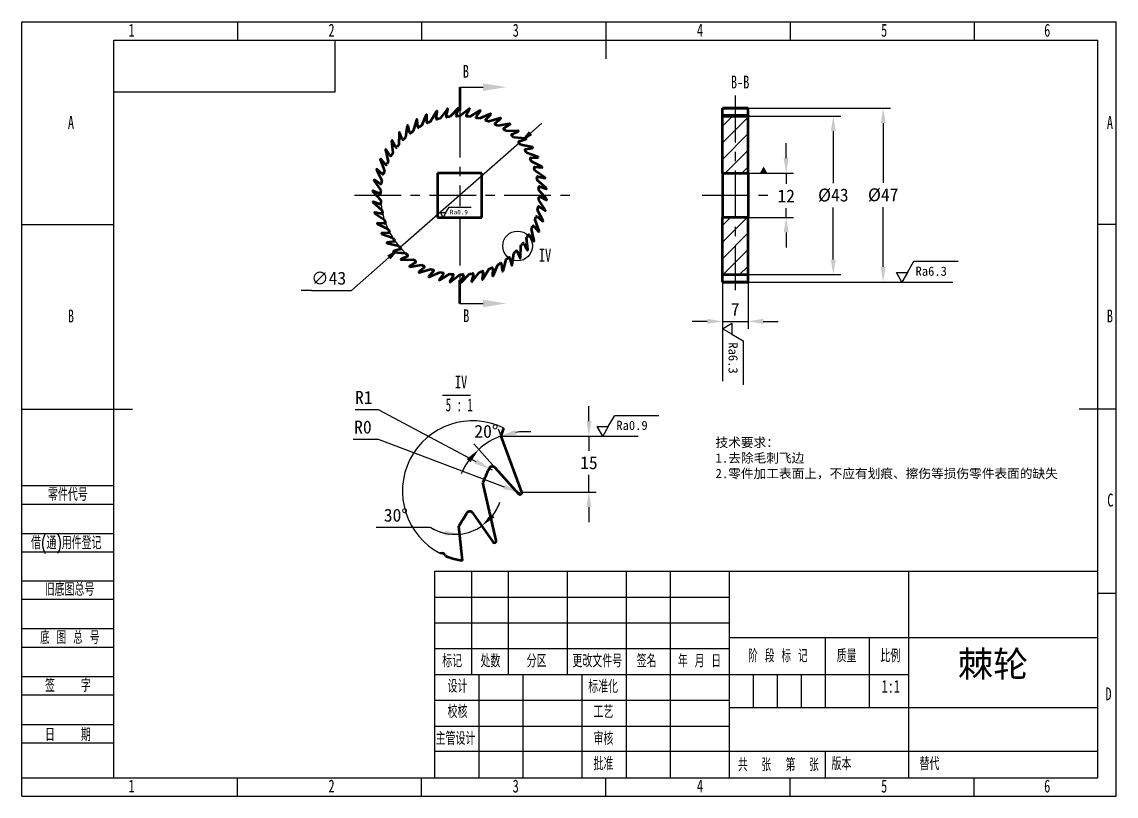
# Model space of a CAD drawing. Header units: millimetres. Extents: x 0 to 297, y 0 to 210.
import ezdxf

# ---------------------------------------------------------------- set-up
doc = ezdxf.new("R2010")
doc.units = ezdxf.units.MM
doc.header["$PDSIZE"] = -1
doc.linetypes.add('CENTERX2', pattern=[20.319999999999997, 12.7, -2.54, 2.54, -2.54])
for name, color, linetype in [('中心线层', 7, 'CENTERX2'), ('图框', 7, 'Continuous'), ('细实线层', 7, 'Continuous')]:
    doc.layers.add(name, color=color, linetype=linetype)
for name, color, linetype, lineweight in [('文字层', 3, 'Continuous', 25), ('标注层', 4, 'Continuous', 25), ('粗实线层', 7, 'Continuous', 25), ('轮廓实线层', 7, 'Continuous', 50)]:
    doc.layers.add(name, color=color, linetype=linetype, lineweight=lineweight)
doc.styles.add('SLDTEXTSTYLE0', font='TXT', dxfattribs={"width": 0.7, "bigfont": 'bigfont'})
doc.styles.add('SLDTEXTSTYLE1', font='TXT', dxfattribs={"width": 0.6, "bigfont": 'bigfont'})
doc.styles.add('SLDTEXTSTYLE2', font='TXT', dxfattribs={"width": 0.6142857142857143, "bigfont": 'bigfont'})
doc.styles.add('SLDTEXTSTYLE3', font='TXT', dxfattribs={"width": 0.6199999999999999, "bigfont": 'bigfont'})
doc.styles.add('SLDTEXTSTYLE4', font='TXT', dxfattribs={"width": 0.5666666666666668, "bigfont": 'bigfont'})
doc.styles.add('SLDTEXTSTYLE5', font='TXT', dxfattribs={"width": 0.7})
doc.styles.add('SLDTEXTSTYLE6', font='TXT', dxfattribs={"width": 0.6199999999999999})
doc.dimstyles.new('ISO-25', dxfattribs={"dimtxt": 2.5, "dimasz": 2.5, "dimexe": 1.25, "dimexo": 0.625, "dimtad": 1, "dimtxsty": 'Standard', "dimcen": 2.5, "dimadec": 0, "dimazin": 0, "dimtfac": 1, "dimtmove": 0, "dimatfit": 3, "dimfxl": 1, "dimarcsym": 0})
pattern_1 = [(45, (-9.231813088545891, 13.75), (-2.245064030267288, 2.245064030267288), [])]

# ---------------------------------------------------------------- blocks, each defined once
blk = doc.blocks.new('*D1')
at = {"layer": 'Defpoints', "color": 0, "transparency": 16777216}
for p in [(197.1253522657848, 168.9633858267717), (197.1253522657848, 156.9633858267717), (207.443343743452, 156.9633858267717)]:
    blk.add_point(p, dxfattribs=at)
at = {"layer": '标注层', "color": 0, "lineweight": -2, "transparency": 16777216}
for p, q in [((207.443343743452, 173.0433858267717), (207.443343743452, 177.1233858267717)), ((197.1253522657848, 168.9633858267717), (209.443343743452, 168.9633858267717)), ((207.443343743452, 168.9633858267717), (207.443343743452, 166.0486061096303)), ((207.443343743452, 156.9633858267717), (207.443343743452, 159.5006061096303)), ((197.1253522657848, 156.9633858267717), (209.443343743452, 156.9633858267717)), ((207.443343743452, 152.8833858267717), (207.443343743452, 148.8033858267717))]:
    blk.add_line(p, q, dxfattribs=at)
at = {"layer": '标注层', "color": 0, "transparency": 16777216}
for points in [[(206.763343743452, 173.0433858267717), (208.123343743452, 173.0433858267717), (207.443343743452, 168.9633858267717)], [(206.763343743452, 152.8833858267717), (208.123343743452, 152.8833858267717), (207.443343743452, 156.9633858267717)]]:
    blk.add_solid(points, dxfattribs=at)
at = {"layer": '标注层', "color": 0, "transparency": 16777216, "insert": (207.443343743452, 162.7746061096302), "char_height": 3.5, "attachment_point": 5}
blk.add_mtext('12', dxfattribs=at)
blk = doc.blocks.new('*D2')
at = {"layer": 'Defpoints', "color": 0, "transparency": 16777216}
for p in [(190.1253522657847, 139.4461504668751), (197.1253522657847, 139.4461504668751), (197.1253522657847, 128.7725395235718)]:
    blk.add_point(p, dxfattribs=at)
at = {"layer": '标注层', "color": 0, "lineweight": -2, "transparency": 16777216}
for p, q in [((190.1253522657847, 139.4461504668751), (190.1253522657847, 126.7725395235718)), ((197.1253522657847, 139.4461504668751), (197.1253522657847, 126.7725395235718)), ((186.0453522657847, 128.7725395235718), (181.9653522657847, 128.7725395235718)), ((190.1253522657847, 128.7725395235718), (197.1253522657847, 128.7725395235718)), ((201.2053522657847, 128.7725395235718), (205.2853522657847, 128.7725395235718))]:
    blk.add_line(p, q, dxfattribs=at)
at = {"layer": '标注层', "color": 0, "transparency": 16777216}
for points in [[(186.0453522657847, 129.4525395235718), (186.0453522657847, 128.0925395235718), (190.1253522657847, 128.7725395235718)], [(201.2053522657847, 129.4525395235718), (201.2053522657847, 128.0925395235718), (197.1253522657847, 128.7725395235718)]]:
    blk.add_solid(points, dxfattribs=at)
at = {"layer": '标注层', "color": 0, "transparency": 16777216, "insert": (193.6253522657847, 132.0465395235718), "char_height": 3.5, "attachment_point": 5}
blk.add_mtext('7', dxfattribs=at)
blk = doc.blocks.new('*D3')
at = {"layer": 'Defpoints', "color": 0, "transparency": 16777216}
for p in [(190.1253522657848, 184.4633858267717), (190.1253522657848, 141.4633858267717), (220.2392557224694, 141.4633858267717)]:
    blk.add_point(p, dxfattribs=at)
at = {"layer": '标注层', "color": 0, "lineweight": -2, "transparency": 16777216}
for p, q in [((190.1253522657848, 184.4633858267717), (222.2392557224694, 184.4633858267717)), ((220.2392557224694, 180.3833858267717), (220.2392557224694, 166.2373858267717)), ((220.2392557224694, 145.5433858267717), (220.2392557224694, 159.6893858267717)), ((190.1253522657848, 141.4633858267717), (222.2392557224694, 141.4633858267717))]:
    blk.add_line(p, q, dxfattribs=at)
at = {"layer": '标注层', "color": 0, "transparency": 16777216}
for points in [[(219.5592557224694, 180.3833858267717), (220.9192557224694, 180.3833858267717), (220.2392557224694, 184.4633858267717)], [(219.5592557224694, 145.5433858267717), (220.9192557224694, 145.5433858267717), (220.2392557224694, 141.4633858267717)]]:
    blk.add_solid(points, dxfattribs=at)
at = {"layer": '标注层', "color": 0, "transparency": 16777216, "insert": (220.2392557224694, 162.9633858267716), "char_height": 3.5, "attachment_point": 5}
blk.add_mtext('%%C43', dxfattribs=at)
blk = doc.blocks.new('*D4')
at = {"layer": 'Defpoints', "color": 0, "transparency": 16777216}
for p in [(190.1253522657848, 186.6224138144045), (190.1253522657848, 139.4461504668751), (233.7768705038676, 139.4461504668751)]:
    blk.add_point(p, dxfattribs=at)
at = {"layer": '标注层', "color": 0, "lineweight": -2, "transparency": 16777216}
for p, q in [((190.1253522657848, 186.6224138144045), (235.7768705038676, 186.6224138144045)), ((233.7768705038676, 182.5424138144045), (233.7768705038676, 166.3082821406398)), ((233.7768705038676, 143.5261504668752), (233.7768705038676, 159.7602821406398)), ((190.1253522657848, 139.4461504668751), (235.7768705038676, 139.4461504668751))]:
    blk.add_line(p, q, dxfattribs=at)
at = {"layer": '标注层', "color": 0, "transparency": 16777216}
for points in [[(233.0968705038676, 182.5424138144045), (234.4568705038676, 182.5424138144045), (233.7768705038676, 186.6224138144045)], [(233.0968705038676, 143.5261504668752), (234.4568705038676, 143.5261504668752), (233.7768705038676, 139.4461504668751)]]:
    blk.add_solid(points, dxfattribs=at)
at = {"layer": '标注层', "color": 0, "transparency": 16777216, "insert": (233.7768705038675, 163.0342821406397), "char_height": 3.5, "attachment_point": 5}
blk.add_mtext('%%C47', dxfattribs=at)
blk = doc.blocks.new('*D5')
at = {"layer": 'Defpoints', "color": 0, "transparency": 16777216}
for p in [(135.0035097878349, 177.1436366295763), (102.6819697769038, 148.7831350239668)]:
    blk.add_point(p, dxfattribs=at)
at = {"layer": '标注层', "color": 0, "lineweight": -2, "transparency": 16777216}
for p, q in [((138.0702977702675, 179.8345865493643), (141.1370857527, 182.5255364691524)), ((135.0035097878349, 177.1436366295763), (102.6819697769038, 148.7831350239668)), ((89.46370047940773, 137.1847784014721), (99.61518179447118, 146.0921851041788)), ((78.60636714607442, 137.1847784014721), (89.46370047940773, 137.1847784014721))]:
    blk.add_line(p, q, dxfattribs=at)
blk.add_arc((118.8427397823693, 162.9633858267715), 21.49999999999999, 185.762228366867, 226.595139158373, dxfattribs=at)
at = {"layer": '标注层', "color": 0, "transparency": 16777216}
for points in [[(137.6218061169695, 180.3457178797698), (138.5187894235655, 179.3234552189589), (135.0035097878349, 177.1436366295763)], [(99.16669014117318, 146.6033164345842), (100.0636734477692, 145.5810537737734), (102.6819697769038, 148.7831350239668)]]:
    blk.add_solid(points, dxfattribs=at)
at = {"layer": '标注层', "color": 0, "transparency": 16777216, "insert": (83.27303381274108, 140.4587784014721), "char_height": 3.5, "attachment_point": 5}
blk.add_mtext('∅43', dxfattribs=at)
blk = doc.blocks.new('SW_NOTE_0')
at = {"layer": '图框', "color": 0}
blk.add_line((-2.851041848771274, -0.8555552922189236), (4.819791880436242, -0.8555552922189236), dxfattribs=at)
at = {"layer": '图框', "color": 0, "char_height": 3.5, "attachment_point": 2}
for s, insert, style in [('IV', (2.242187499999992, 4.511737089201883), 'SLDTEXTSTYLE5'), ('5 : 1', (1.742708151228733, -1.699373301520868), 'SLDTEXTSTYLE6')]:
    blk.add_mtext(s, dxfattribs=dict(at, insert=insert, style=style))
blk = doc.blocks.new('*D7')
at = {"layer": 'Defpoints', "color": 0, "transparency": 16777216}
for p in [(126.8267608157658, 88.8664133048388), (127.7101896324819, 88.397835561545)]:
    blk.add_point(p, dxfattribs=at)
at = {"layer": '标注层', "color": 0, "lineweight": -2, "transparency": 16777216}
for p, q in [((90.46856093563935, 104.8675153364093), (96.659227602306, 104.8675153364093)), ((96.659227602306, 104.8675153364093), (123.2223921050758, 90.77819943236412)), ((127.7101896324819, 88.397835561545), (126.8267608157658, 88.8664133048388))]:
    blk.add_line(p, q, dxfattribs=at)
at = {"layer": '标注层', "color": 0, "transparency": 16777216}
blk.add_solid([(123.54102312633, 91.37892755081246), (122.9037610838215, 90.17747131391576), (126.8267608157658, 88.8664133048388)], dxfattribs=at)
at = {"layer": '标注层', "color": 0, "transparency": 16777216, "insert": (92.80189426897269, 108.1415153364093), "char_height": 3.5, "attachment_point": 5}
blk.add_mtext('R1', dxfattribs=at)
blk = doc.blocks.new('*D8')
at = {"layer": 'Defpoints', "color": 0, "transparency": 16777216}
for p in [(134.7267690359141, 82.46713927445286), (135.1946060790682, 82.29071173156422)]:
    blk.add_point(p, dxfattribs=at)
at = {"layer": '标注层', "color": 0, "lineweight": -2, "transparency": 16777216}
for p, q in [((89.94486592636596, 96.80042274161565), (96.71886592636665, 96.80042274161565)), ((96.71886592636665, 96.80042274161565), (130.9092048436669, 83.90679327388185)), ((135.1946060790682, 82.29071173156422), (134.7267690359141, 82.46713927445286))]:
    blk.add_line(p, q, dxfattribs=at)
blk.add_arc((135.1946060790682, 82.29071173156422), 0.4999981768335431, 159.3378765327872, 221.8527882067873, dxfattribs=at)
at = {"layer": '标注层', "color": 0, "transparency": 16777216}
blk.add_solid([(131.149147176905, 84.54305397258975), (130.6692625104287, 83.27053257517397), (134.7267690359141, 82.46713927445286)], dxfattribs=at)
at = {"layer": '标注层', "color": 0, "transparency": 16777216, "insert": (92.56986592636596, 100.0744227416156), "char_height": 3.5, "attachment_point": 5}
blk.add_mtext('R0', dxfattribs=at)
blk = doc.blocks.new('*D9')
at = {"layer": 'Defpoints', "color": 0, "transparency": 16777216}
for p in [(130.1019544379837, 97.63867569889638), (135.6640663728745, 82.46277337557781), (153.9041227926778, 82.46277337557781)]:
    blk.add_point(p, dxfattribs=at)
at = {"layer": '标注层', "color": 0, "lineweight": -2, "transparency": 16777216}
for p, q in [((153.9041227926778, 101.7186756988964), (153.9041227926778, 105.7986756988964)), ((130.1019544379837, 97.63867569889638), (155.9041227926778, 97.63867569889638)), ((153.9041227926778, 97.63867569889638), (153.9041227926778, 93.68356975951764)), ((153.9041227926778, 82.46277337557781), (153.9041227926778, 87.13556975951764)), ((135.6640663728745, 82.46277337557781), (155.9041227926778, 82.46277337557781)), ((153.9041227926778, 78.38277337557781), (153.9041227926778, 74.30277337557781))]:
    blk.add_line(p, q, dxfattribs=at)
at = {"layer": '标注层', "color": 0, "transparency": 16777216}
for points in [[(153.2241227926777, 101.7186756988964), (154.5841227926778, 101.7186756988964), (153.9041227926778, 97.63867569889638)], [(153.2241227926777, 78.38277337557781), (154.5841227926778, 78.38277337557781), (153.9041227926778, 82.46277337557781)]]:
    blk.add_solid(points, dxfattribs=at)
at = {"layer": '标注层', "color": 0, "transparency": 16777216, "insert": (153.9041227926778, 90.40956975951758), "char_height": 3.5, "attachment_point": 5}
blk.add_mtext('15', dxfattribs=at)
blk = doc.blocks.new('*D10')
at = {"layer": 'Defpoints', "color": 0, "transparency": 16777216}
for p in [(127.9076228229912, 96.73125003211322), (130.1019544379837, 97.63867569889634), (128.4550501631624, 89.06506443198529), (134.8221766429073, 81.9571034404239), (135.6640643106825, 82.46277900214999)]:
    blk.add_point(p, dxfattribs=at)
at = {"layer": '标注层', "color": 0, "lineweight": -2, "transparency": 16777216}
for p, q in [((130.1019544379837, 97.63867569889634), (129.3953792529429, 99.56652542895803)), ((128.4550501631624, 89.06506443198529), (122.6678082678615, 95.5256695057794))]:
    blk.add_line(p, q, dxfattribs=at)
for start, end in [(85.23972738565044, 97.68404557981391), (110.1283637739774, 131.8531557205777), (144.2974739147412, 156.7417921089047)]:
    blk.add_arc((136.5607387791522, 80.01625431717392), 18.82199504572267, start, end, dxfattribs=at)
at = {"layer": '标注层', "color": 0, "transparency": 16777216}
for points in [[(134.2074719700423, 98.00916719349578), (133.8806188698075, 99.32930622059365), (130.0836283386313, 97.68867740634036)], [(120.7702547664495, 91.45468214608594), (121.7821270660583, 90.54599383358028), (124.0022558537709, 94.03595488865952)]]:
    blk.add_solid(points, dxfattribs=at)
at = {"layer": '标注层', "color": 0, "transparency": 16777216, "insert": (126.0653689074879, 98.9144249754255), "char_height": 3.5, "attachment_point": 5}
blk.add_mtext('20%%D', dxfattribs=at)
blk = doc.blocks.new('*D11')
at = {"layer": 'Defpoints', "color": 0, "transparency": 16777216}
for p in [(122.4238051699526, 76.7871362509927), (118.6286377387172, 73.25662275578587), (122.9821038848362, 72.2090615160279), (127.8498674409515, 68.93720919068663), (119.567215316189, 63.90015570249169)]:
    blk.add_point(p, dxfattribs=at)
at = {"layer": '标注层', "color": 0, "lineweight": -2, "transparency": 16777216}
blk.add_line((110.8923535846587, 72.88854392557937), (96.18102025132536, 72.88854392557937), dxfattribs=at)
for start, end in [(322.993885939443, 341.3345919695654), (238.5547843820491, 275.7283625371786), (239.0469504769337, 257.3876565070562), (275.7283625371786, 304.6531799093205)]:
    blk.add_arc((117.570090105089, 83.8090440964537), 12.80037065941277, start, end, dxfattribs=at)
at = {"layer": '标注层', "color": 0, "transparency": 16777216}
for points in [[(128.2629574598787, 75.6138942903126), (127.3212396556898, 76.59510149435957), (124.8484769456433, 73.27934447976942)], [(114.8159103925005, 71.99632300708332), (114.7342587945136, 70.63877631670903), (118.8477246646299, 71.07259486793549)]]:
    blk.add_solid(points, dxfattribs=at)
at = {"layer": '标注层', "color": 0, "transparency": 16777216, "insert": (101.496686917992, 76.16254392557936), "char_height": 3.5, "attachment_point": 5}
blk.add_mtext('30%%D', dxfattribs=at)
blk = doc.blocks.new('ccd')
for p, q in [((3, 5.196152422706746), (6.5, 11.25833024919802)), ((6.5, 11.25833024919802), (30.5, 11.25833024919802)), ((0, 0), (-3, 5.196152422706746)), ((-3, 5.196152422706746), (3, 5.196152422706746)), ((3, 5.196152422706746), (0, 0))]:
    blk.add_line(p, q)
blk.add_attdef('RA6.3', (7.394391224322135, 3.359505724395603), '', height=5)
blk = doc.blocks.new('1')
at = {"layer": '标注层'}
blk.add_lwpolyline([(207.443343743452, 177.1233858267717, 2, 0, 0), (207.443343743452, 178.8838475750934, 0, 0, 0)], format="xyseb", dxfattribs=at)

msp = doc.modelspace()

# ---------------------------------------------------------------- hatches: boundary and pattern name
h = msp.add_hatch()
h.set_pattern_fill('ANSI31', color=256, angle=2.8e-322, style=0)
h.set_pattern_definition(pattern_1)
h.paths.add_polyline_path([(197.1253522657847, 168.9633858267716), (197.1253522657847, 184.4633858267716), (190.1253522657847, 184.4633858267716), (190.1253522657847, 168.9633858267716)], flags=0)
h = msp.add_hatch()
h.set_pattern_fill('ANSI31', color=256, angle=2.8e-322, style=0)
h.set_pattern_definition(pattern_1)
h.paths.add_polyline_path([(190.1253522657847, 156.9633858267716), (190.1253522657847, 141.4633858267716), (197.1253522657847, 141.4633858267716), (197.1253522657847, 156.9633858267716)], flags=0)

# ---------------------------------------------------------------- linework, layer by layer
msp.add_arc((122.3317130212521, 82.74037463152372), 19.04195642910886, 63.66043452912587, 242.732976259394)
at = {"layer": '中心线层'}
for p, q in [((193.6253522657847, 189.9990406667341), (193.6253522657847, 137.2445394108021)), ((118.8427397823694, 185.9505805314363), (118.8427397823694, 160.0608149017889)), ((90.27410121372489, 162.9633858267716), (148.7113486463547, 162.9633858267716)), ((184.6800171431715, 162.9633858267716), (204.1968963845685, 162.9633858267716)), ((118.8427397823694, 156.6439722491059), (118.8427397823694, 139.976191122107))]:
    msp.add_line(p, q, dxfattribs=at)
at = {"layer": '图框'}
for p, q in [((0, 0), (0, 210)), ((0, 210), (297, 210)), ((58.49999999999997, 210), (58.49999999999997, 205)), ((108.5, 210), (108.5, 205)), ((158.5, 210), (158.5, 200)), ((208.5, 210), (208.5, 205)), ((258.4999999999999, 210), (258.4999999999999, 205)), ((297, 0), (297, 210)), ((25, 5), (25, 205)), ((25, 205), (292, 205)), ((292, 5), (292, 205)), ((0, 155), (25, 155)), ((297, 155), (292, 154.9999999999999)), ((0, 105), (30, 105)), ((297, 105), (287, 105)), ((1.387778780781446e-14, 84.22062153984079), (25.00000000000001, 84.22062153984079)), ((1.387778780781446e-14, 79.22062153984085), (25.00000000000001, 79.22062153984085)), ((1.387778780781446e-14, 71.22062153984083), (25.00000000000001, 71.22062153984083)), ((1.387778780781446e-14, 66.22062153984083), (25.00000000000001, 66.22062153984083)), ((112, 60.99999999999999), (112, 5)), ((112, 60.99999999999999), (292, 60.99999999999999)), ((122, 60.99999999999999), (122, 33.00000000000002)), ((132.0000000000001, 60.99999999999999), (132.0000000000001, 33.00000000000002)), ((148.0000000000001, 60.99999999999999), (148.0000000000001, 33.00000000000002)), ((164, 60.99999999999999), (164, 4.999999999999972)), ((176.0000000000001, 60.99999999999999), (176.0000000000001, 4.999999999999972)), ((191.9681386681628, 61.05215717061242), (192.0046899746901, 4.999999999999997)), ((240.6919146759595, 61.00000825018589), (240.6919146759595, 5)), ((0, 58.43002782288127), (24.99999999999999, 58.43002782288127)), ((112, 53.99999999999999), (192, 53.99999999999999)), ((297, 54.99999999999999), (292, 54.99999999999999)), ((0, 53.43002782288127), (24.99999999999999, 53.43002782288127)), ((0, 45.43002782288125), (24.99999999999999, 45.43002782288125)), ((112, 46.99999999999998), (192, 46.99999999999998)), ((191.9798763676702, 43.05216099765697), (291.9798763676702, 43.05216099765698)), ((218.0000225370458, 43.06912202290631), (218.0000225370458, 24.06912202290638)), ((230, 42.99999999999998), (230, 24.00000000000005)), ((0, 40.43002782288127), (24.99999999999999, 40.43002782288127)), ((112, 40.00000000000003), (192, 40.00000000000003)), ((112, 33.00000000000002), (192, 33.00000000000002)), ((124, 33.00000000000002), (124, 5)), ((136.0000000000001, 33.00000000000002), (136.0000000000001, 5)), ((152.0000000000001, 33.00000000000002), (152.0000000000001, 5)), ((192.0151988559129, 33.00000412509223), (240.6919146759595, 33.00000412509224)), ((198.5, 33.00000000000002), (198.5, 24.00000000000005)), ((205, 33.00000000000002), (205, 24.00000000000005)), ((211.5, 33.00000000000002), (211.5, 24.00000000000005)), ((0, 32.43002782288126), (24.99999999999999, 32.43002782288126)), ((0, 27.43002782288126), (24.99999999999999, 27.43002782288126)), ((112, 25.99999999999996), (192, 25.99999999999996)), ((192, 24.00000000000005), (292, 24.00000000000005)), ((0, 19.43002782288128), (24.99999999999999, 19.43002782288128)), ((112, 18.99999999999999), (192, 18.99999999999999)), ((0, 14.43002782288128), (24.99999999999999, 14.43002782288128)), ((112, 12.16608589739257), (192.0000170090906, 12.16608589739257)), ((192.0000170090906, 12.16608589739257), (292.0000382704538, 12.16608589739257)), ((218.0000225370458, 12.16608589739257), (218.0000225370458, 5)), ((0, 5), (25.00000000000001, 5)), ((25.00000000000001, 5), (292, 5)), ((58.49999999999997, 0), (58.49999999999997, 5)), ((108.5, 0), (108.5, 5)), ((158.5, 0), (158.5, 5)), ((208.5, 0), (208.5, 5)), ((258.4999999999999, 0), (258.4999999999999, 5)), ((0, 0), (297, 0))]:
    msp.add_line(p, q, dxfattribs=at)
at = {"layer": '标注层'}
for p, q in [((78.60636714607448, 137.1847784014722), (75.81886977664215, 137.1847784014722)), ((235.7768705038676, 139.4461504668751), (252.666580129332, 139.4461504668751)), ((190.1253522657847, 126.7725395235718), (190.1253522657847, 112.559304308679)), ((155.9041227926778, 97.63867569889638), (167.2561408937418, 97.63867569889638))]:
    msp.add_line(p, q, dxfattribs=at)
msp.add_circle((134.549204619238, 149.2187875261429), 4.036880299988479, dxfattribs=at)
at = {"layer": '粗实线层'}
for p, q in [((84.99999999999999, 191), (84.99999999999999, 205)), ((25, 191), (84.99999999999999, 191))]:
    msp.add_line(p, q, dxfattribs=at)
at = {"layer": '细实线层'}
for p, q in [((118.8427397823694, 192.3005805314363), (125.1927397823694, 192.3005805314363)), ((118.8427397823694, 133.626191122107), (125.1927397823694, 133.626191122107))]:
    msp.add_line(p, q, dxfattribs=at)
at = {"layer": '轮廓实线层'}
for p, q in [((118.8427397823694, 192.3005805314363), (118.8427397823694, 185.9505805314363)), ((109.7518384299042, 184.7780357514075), (108.4850357687833, 181.8039800439528)), ((109.8989529377582, 182.8284795795134), (109.9438128835323, 184.7364969019345)), ((112.5576237059, 185.7454116855315), (110.9280615887406, 182.9535804156712)), ((112.4592336668434, 183.7927914623669), (112.7428777358296, 185.6801408742122)), ((115.4625287121894, 186.3535038594655), (113.4959069854381, 183.787924370592)), ((115.1201866409543, 184.4286109719924), (115.6381412251654, 186.265527403777)), ((118.4207416622235, 186.5927177880458), (116.1480752593639, 184.2938523207358)), ((117.8398459992173, 184.7259114895514), (118.5839431377395, 186.4834252212695)), ((121.3856099015834, 186.4592834774903), (118.8427397823694, 184.4633865569285)), ((120.5753217759343, 184.6800028745583), (121.5338266297045, 186.3303996090344)), ((124.3103753617766, 185.9553057168177), (121.5374043053749, 184.2938523207358)), ((123.2834739452961, 184.2916115586213), (124.4412699556711, 185.8088608298949)), ((127.1489133900764, 185.0887305502347), (124.1895725793006, 183.787924370592)), ((125.9215927525225, 183.5668600563458), (127.2604206419351, 184.9270361874751)), ((197.1253522657847, 186.6224138144044), (190.1253522657847, 186.6224138144044)), ((190.1253522657847, 186.4834261313568), (190.1253522657847, 186.6224138144044)), ((197.1253522657847, 186.4834261313568), (190.1253522657847, 186.4834261313568)), ((190.1253522657847, 184.7259109236195), (190.1253522657847, 186.4834261313568)), ((190.1253522657847, 184.7259109236195), (197.1253522657847, 184.7259109236195)), ((190.1253522657847, 184.4633858267717), (190.1253522657847, 184.7259109236195)), ((190.1253522657847, 184.4633858267717), (197.1253522657847, 184.4633858267717)), ((190.1253522657847, 168.9633858267716), (190.1253522657847, 184.4633858267717)), ((197.1253522657847, 186.6224138144044), (197.1253522657847, 186.4834261313568)), ((197.1253522657847, 184.7259109236195), (197.1253522657847, 186.4834261313568)), ((197.1253522657847, 184.7259109236195), (197.1253522657847, 184.4633858267717)), ((197.1253522657847, 168.9633858267716), (197.1253522657847, 184.4633858267717)), ((104.6123627415659, 181.8318731550626), (104.1249774238827, 178.6362111036233)), ((105.239690451956, 179.9801524196318), (104.8086361801984, 181.8393814776591)), ((107.0894228136899, 183.4666292582206), (106.205356477833, 180.3572505180291)), ((107.4797205469372, 181.5508838210753), (107.2850890300038, 183.4494780216864)), ((129.8564581042888, 183.8732260678462), (126.7574179759982, 182.9535804156712)), ((128.4480739227297, 182.5171794210128), (129.9468206084135, 183.698830327814)), ((132.3903092956903, 182.327960750883), (129.2004437959554, 181.8039800439528)), ((130.8230731478693, 181.1591248427085), (132.4581021285417, 182.1436147604636)), ((102.3597253328922, 179.8995501760892), (102.2767053759458, 176.6680014718822)), ((103.2141877180698, 178.1410557617), (102.5535093462827, 179.9315988485268)), ((134.7105076378944, 180.4773054484776), (131.4801230869057, 180.3572505180291)), ((133.0091349622967, 179.5141111527137), (134.7546597785118, 180.2859149341039)), ((136.7804614669444, 178.3504440848283), (133.560502140856, 178.6362111036233)), ((98.66571629706645, 175.2683102552346), (99.38895905677104, 172.117640397375)), ((99.93065538171554, 173.777558973854), (98.84544292751575, 175.3475443859152)), ((100.3670340246322, 177.7001341272644), (100.6896888679626, 174.4836616728953)), ((101.4351567095878, 176.0625989575437), (100.5552748060586, 177.7562174413852)), ((134.9717845982673, 177.6080840666345), (136.8002800113323, 178.1550302569322)), ((138.5675260639551, 175.9809201051048), (135.4087741887929, 176.6680014718822)), ((136.6800704813363, 175.4711010892443), (138.5626962250831, 175.7845628474406)), ((97.28260355356956, 172.6424304236225), (98.39502552810931, 169.6072510842732)), ((98.72440638307357, 171.3219733376554), (97.45098108712459, 172.7435655359677)), ((140.0435214704635, 173.4061018962911), (136.9957906967761, 174.4836616728953)), ((138.1070503807428, 173.1368639905504), (140.0141177541377, 173.2118978564195)), ((96.23950550619388, 169.8639068220309), (97.72356430355335, 166.9920842562369)), ((97.8354366338613, 168.7345673729233), (96.39387967351699, 169.9853475604705)), ((141.1851664847495, 170.6665951226405), (138.2965205079677, 172.117640397375)), ((139.2302198177936, 170.6421846922985), (141.1316545522573, 170.4776083518318)), ((141.9744567788007, 167.8056043040506), (139.2904540366294, 169.6072510842732)), ((95.55287303689742, 166.9765577119342), (97.38516452077651, 164.3133820200837)), ((97.27776440147186, 166.0561467454336), (95.69081122342372, 167.1163892772547)), ((124.8427398345234, 168.9633858789257), (112.8427397302153, 168.9633858789257)), ((112.8427397302153, 168.9633858789257), (112.8427397302153, 156.9633857746176)), ((124.8427398345234, 156.9633857746176), (124.8427398345234, 168.9633858789257)), ((142.398948020375, 164.8682492252938), (139.9619152611854, 166.9920842562369)), ((140.0318668997648, 168.0264059853307), (141.8976822710397, 167.6248145688824)), ((190.1253522657847, 168.9633858267716), (197.1253522657847, 168.9633858267716)), ((190.1253522657847, 168.9633858267716), (190.1253522657847, 156.9633858267716)), ((197.1253522657847, 168.9633858267716), (197.1253522657847, 156.9633858267716)), ((95.23353742722297, 164.0259184808037), (97.38516452077651, 161.6133896334595)), ((97.06018509629989, 163.3289513286236), (95.35286033812785, 164.1819353847332)), ((142.4519421375158, 161.9008531727395), (140.3003150439622, 164.3133820200837)), ((140.4993498540285, 165.3307808030895), (142.300117931402, 164.6985073041669)), ((95.28653154436374, 161.0585224282495), (97.72356430355335, 158.9346873973063)), ((97.18612971071029, 160.5959908504537), (95.38536163333679, 161.2282643493763)), ((142.1326065278413, 158.950213941609), (140.3003150439622, 161.6133896334595)), ((140.6252944684389, 162.5978203249197), (142.3326192266109, 161.7448362688101)), ((95.71102278593803, 158.1211673494927), (98.39502552810931, 156.31952056927)), ((97.65361266497398, 157.9003656682125), (95.78779729369903, 158.3019570846609)), ((141.4459740585449, 156.0628648315123), (139.9619152611854, 158.9346873973063)), ((140.4077151632669, 159.8706249081097), (141.994668341315, 158.8103823762885)), ((96.5003130799892, 155.2601765309028), (99.38895905677104, 153.8091312561683)), ((98.45525974694515, 155.2845869612447), (96.55382501248145, 155.4491633017115)), ((112.8427397302153, 156.9633857746176), (124.8427398345234, 156.9633857746176)), ((138.9610731816652, 154.6047983158878), (140.2344984776142, 153.1832061175755)), ((140.4028760111692, 153.2843412299208), (139.2904540366294, 156.31952056927)), ((139.8500429308774, 157.19220428062), (141.2915998912218, 155.9414240930728)), ((197.1253522657847, 156.9633858267716), (190.1253522657847, 156.9633858267716)), ((190.1253522657847, 141.4633858267716), (190.1253522657847, 156.9633858267716)), ((197.1253522657847, 141.4633858267716), (197.1253522657847, 156.9633858267716)), ((97.64195809427524, 152.5206697572521), (100.6896888679626, 151.4431099806479)), ((99.57842918399596, 152.7899076629928), (97.671361810601, 152.7148737971238)), ((137.7548241830232, 152.1492126796893), (138.840036637223, 150.5792272676281)), ((139.0197632676723, 150.6584613983086), (138.2965205079677, 153.8091312561683)), ((99.11795350078368, 149.9458515484384), (102.2767053759458, 149.258770181661)), ((101.0054090834024, 150.455670564299), (99.12278333965564, 150.1422088061026)), ((135.3257542318466, 146.0272214774541), (135.4087741887929, 149.258770181661)), ((136.2503228551509, 149.8641726959995), (137.1302047586801, 148.1705542121581)), ((137.3184455401065, 148.2266375262789), (136.9957906967761, 151.4431099806479)), ((102.7136949664714, 148.3186875869087), (100.8851995534065, 147.7717413966111)), ((100.9050180977943, 147.576327568715), (104.1249774238827, 147.29056054992)), ((104.676344602442, 146.4126605008296), (102.930819786227, 145.6408567194394)), ((102.9749719268444, 145.4494662050656), (106.205356477833, 145.5695211355142)), ((130.5960567510488, 142.4601423953227), (131.4801230869057, 145.5695211355142)), ((132.4457891127827, 145.9466192339114), (132.8768433845403, 144.0873901758841)), ((133.0731168231728, 144.0948984984807), (133.560502140856, 147.29056054992)), ((134.4712918466689, 147.7857158918432), (135.131970218456, 145.9951728050164)), ((106.8624064168694, 144.7676468108348), (105.227377436197, 143.7831568930796)), ((105.2951702690485, 143.5988109026603), (108.4850357687833, 144.1227916095904)), ((109.237405642009, 143.4095922325305), (107.7386589563253, 142.2279413257293)), ((107.8290214604499, 142.0535455856971), (110.9280615887406, 142.973191237872)), ((125.1278558588388, 140.1813599680117), (126.7574179759982, 142.973191237872)), ((127.7865266269805, 143.0982920740298), (127.7416666812065, 141.1902747516087)), ((127.9336411348345, 141.1487359021357), (129.2004437959554, 144.1227916095904)), ((130.2057590178015, 144.3758878324679), (130.400390534735, 142.4772936318568)), ((111.7638868122163, 142.3599115971974), (110.4250589228036, 140.9997354660682)), ((110.5365661746624, 140.8380411033086), (113.4959069854381, 142.1388472829512)), ((114.4020056194427, 141.635160094922), (113.2442096090677, 140.1179108236483)), ((113.3751042029622, 139.9714659367255), (116.1480752593639, 141.6329193328074)), ((117.1101577888044, 141.2467687789849), (116.1516529350343, 139.5963720445088)), ((116.2998696631553, 139.4674881760529), (118.8427397823694, 141.4633850966147)), ((118.8427397823694, 133.626191122107), (118.8427397823694, 139.976191122107)), ((119.8456335655215, 141.2008601639918), (119.1015364269993, 139.4433464322738)), ((119.2647379025153, 139.3340538654975), (121.5374043053749, 141.6329193328074)), ((122.5652929237845, 141.4981606815509), (122.0473383395734, 139.6612442497662)), ((122.2229508525493, 139.5732677940778), (124.1895725793006, 142.1388472829512)), ((125.2262458978953, 142.1339801911763), (124.9426018289092, 140.2466307793311)), ((190.1253522657847, 141.4633858267716), (197.1253522657847, 141.4633858267716)), ((190.1253522657847, 139.4674875187553), (190.1253522657847, 141.4633858267716)), ((197.1253522657847, 139.4674875187553), (197.1253522657847, 141.4633858267716)), ((190.1253522657847, 139.4674875187553), (197.1253522657847, 139.4674875187553)), ((190.1253522657847, 139.4461504668751), (190.1253522657847, 139.4674875187553)), ((190.1253522657847, 139.4461504668751), (197.1253522657847, 139.4461504668751)), ((197.1253522657847, 139.4674875187553), (197.1253522657847, 139.4461504668751)), ((135.6640643106825, 82.46277900214999), (130.1019544379837, 97.63867569889634)), ((128.4550501631624, 89.0650644319853), (134.8221766429073, 81.9571034404239)), ((128.748500593198, 69.33337984408944), (125.1322867946751, 85.0867291333875)), ((122.4238051699526, 76.7871362509927), (127.8498674409515, 68.93720919068663)), ((119.567215316189, 63.90015570249169), (118.6286377387173, 73.25662275578587)), ((114.9012985305912, 65.36193633254378), (115.0036415683157, 65.16495229478686))]:
    msp.add_line(p, q, dxfattribs=at)
for centre, radius, start, end in [((109.843840055896, 184.7388473042991), 0.1000000000000114, 358.6531643476976, 156.9283624881701), ((112.6439880674138, 185.6950024877735), 0.1000000000000157, 351.4531643476853, 149.7283624881849), ((115.3126805731392, 184.3743335400171), 0.200000000000012, 164.2531643477029, 279.3622283668668), ((118.8427397823694, 162.9633858267716), 21.5, 97.19999999999987, 99.3622283668662), ((115.5418940964312, 186.2926664972944), 0.1000000000000091, 344.2531643476958, 142.5283624881738), ((118.0240194549589, 184.6479355575243), 0.1999999999999883, 157.0531643476999, 272.1622283668671), ((118.8427397823694, 162.9633858267716), 21.50000000000001, 90, 92.16222836686612), ((118.4918564337455, 186.5224138144044), 0.1000000000000076, 337.0531643477022, 135.328362488171), ((120.7482700454216, 184.5795592720554), 0.200000000000008, 149.8531643477046, 264.9622283668689), ((118.8427397823694, 162.9633858267716), 21.50000000000001, 82.79999999999994, 84.96222836686609), ((121.4473524110751, 186.3806211866682), 0.1000000000000267, 329.8531643477104, 128.1283624881658), ((123.4424692853274, 184.1702830184783), 0.2000000000000263, 142.6531643477006, 257.7622283668653), ((124.3617720913299, 185.8695247685282), 0.1000000000000016, 322.6531643477168, 120.9283624881724), ((127.1891533351623, 184.9971848558124), 0.1000000000000174, 315.4531643477, 113.728362488172), ((104.7112199808133, 181.8167957821254), 0.1000000000000005, 13.05316434769195, 171.3283624881974), ((107.1856100687469, 183.4392800852939), 0.1000000000000164, 5.853164347710041, 164.1283624881758), ((107.6786781863404, 181.5712800837818), 0.2000000000000143, 185.8531643477035, 300.9622283668646), ((118.8427397823694, 162.9633858267716), 21.49999999999999, 118.8, 120.9622283668663), ((110.0988977036224, 182.823779219198), 0.2000000000000087, 178.6531643476967, 293.7622283668675), ((118.8427397823694, 162.9633858267716), 21.5, 111.5999999999993, 113.7622283668662), ((112.6570128338043, 183.7630680867917), 0.199999999999999, 171.4531643476914, 286.562228366867), ((118.8427397823694, 162.9633858267716), 21.49999999999999, 104.3999999999991, 106.5622283668662), ((118.8427397823694, 162.9633858267716), 21.50000000000001, 75.60000000000002, 77.76222836686615), ((126.0641280432263, 183.4265613278017), 0.20000000000003, 135.4531643476934, 250.5622283668632), ((118.8427397823694, 162.9633858267716), 21.5, 68.39999999999988, 70.56222836686628), ((128.5719011944033, 182.3601231353653), 0.2000000000000274, 128.2531643477071, 243.3622283668653), ((118.8427397823694, 162.9633858267716), 21.49999999999999, 61.20000000000005, 63.36222836686623), ((129.8849066513613, 183.7773587700552), 0.1000000000000272, 308.2531643477161, 106.5283624881688), ((132.4065183997656, 182.2292838973177), 0.1, 301.0531643476941, 99.32836248818371), ((102.459692401911, 179.8969819414799), 0.1000000000000072, 20.25316434768895, 178.5283624881919), ((118.8427397823694, 162.9633858267716), 21.49999999999999, 133.1999999999999, 135.3622283668662), ((105.4345225895149, 180.0253233401152), 0.2000000000000024, 193.0531643477017, 308.1622283668694), ((118.8427397823694, 162.9633858267716), 21.49999999999999, 126, 128.1622283668661), ((130.9262396581932, 180.9877868085232), 0.1999999999999995, 121.0531643477036, 236.1622283668649), ((118.8427397823694, 162.9633858267716), 21.50000000000001, 53.99999999999995, 56.16222836686615), ((133.0900141106084, 179.3311949109436), 0.2000000000000053, 113.8531643477022, 228.9622283668652), ((118.8427397823694, 162.9633858267716), 21.50000000000001, 46.79999999999994, 48.96222836686619), ((134.714221256765, 180.3773743031179), 0.1000000000000347, 293.8531643476993, 92.12836248818289), ((136.7716213697497, 178.2508357080337), 0.1000000000000344, 286.6531643476974, 84.92836248818736), ((98.76318185462287, 175.2906836763686), 0.1000000000000082, 34.65316434769488, 192.9283624881724), ((100.4665352669567, 177.7101151744653), 0.1000000000000107, 27.45316434769957, 185.728362488185), ((101.6126350736079, 176.1548031776524), 0.2000000000000057, 207.4531643477076, 322.5622283668653), ((118.8427397823694, 162.9633858267716), 21.5, 140.3999999999999, 142.5622283668662), ((103.4018225875015, 178.2102896495559), 0.2000000000000252, 200.2531643477112, 315.3622283668613), ((135.0291005359581, 177.4164728864514), 0.2000000000000055, 106.6531643476998, 221.762228366866), ((118.8427397823694, 162.9633858267716), 21.50000000000001, 39.60000000000003, 41.76222836686616), ((136.7129183829605, 175.2738170451723), 0.1999999999999958, 99.45316434769535, 214.5622283668746), ((138.5462723099066, 175.8832048960422), 0.1000000000000145, 279.4531643477083, 77.72836248817482), ((97.37649506575612, 172.6768433272129), 0.1000000000000143, 41.85316434770994, 200.1283624881641), ((100.0951766037372, 173.8912801739546), 0.2000000000000029, 214.6531643476977, 329.7622283668671), ((118.8427397823694, 162.9633858267716), 21.5, 147.6, 149.7622283668662), ((118.8427397823694, 162.9633858267716), 21.50000000000001, 32.39999999999999, 34.56222836686622), ((138.1149128383043, 172.9370183496839), 0.2000000000000058, 92.25316434770203, 207.3622283668696), ((118.8427397823694, 162.9633858267716), 21.5, 25.20000000000001, 27.36222836686616), ((140.0101867717845, 173.3118208194024), 0.09999999999999296, 272.2531643476949, 70.52836248817107), ((96.32834377938337, 169.909815950737), 0.1000000000000033, 49.05316434769095, 207.3283624881823), ((118.8427397823694, 162.9633858267716), 21.5, 162.0000000000001, 164.1622283668662), ((98.87337840444488, 171.4554177483942), 0.2000000000000096, 221.8531643477047, 336.9622283668656), ((118.8427397823694, 162.9633858267716), 21.49999999999999, 154.8, 156.9622283668662), ((139.2129736119179, 170.4429295113499), 0.2000000000000174, 85.05316434770249, 200.1622283668679), ((118.8427397823694, 162.9633858267716), 21.50000000000001, 17.99999999999995, 20.16222836686617), ((141.1402779498194, 170.5772357410734), 0.1000000000000082, 265.0531643476984, 63.32836248818054), ((95.63525796742597, 167.0332392216099), 0.1000000000000112, 56.25316434769474, 214.5283624881785), ((118.8427397823694, 162.9633858267716), 21.5, 169.1999999999999, 171.3622283668662), ((97.9665089632007, 168.8856309065359), 0.2000000000000095, 229.0531643477032, 344.1622283668618), ((139.9897836294517, 167.8308838010473), 0.2000000000000039, 77.85316434770195, 192.9622283668715), ((118.8427397823694, 162.9633858267716), 21.50000000000001, 10.80000000000001, 12.9622283668662), ((141.91872363105, 167.7225757013024), 0.1000000000000331, 257.8531643477078, 56.12836248817281), ((95.30816800716791, 164.0924784732337), 0.100000000000016, 63.45316434770299, 221.7283624881825), ((97.14957168243885, 163.5078652002616), 0.1999999999999994, 243.4531643476966, 358.5622283668683), ((97.3888701528306, 166.2224467219918), 0.2000000000000066, 236.2531643477023, 351.3622283668658), ((118.8427397823694, 162.9633858267716), 21.49999999999999, 176.4, 178.5622283668662), ((140.4330921328853, 165.142074739988), 0.2000000000000091, 70.65316434769895, 185.7622283668677), ((118.8427397823694, 162.9633858267716), 21.5, 3.600000000000005, 5.76222836686616), ((142.3332472620623, 164.7928603942078), 0.1000000000000229, 250.653164347697, 48.92836248819), ((95.35223230267646, 161.1339112593355), 0.1000000000000015, 70.65316434770389, 228.9283624881802), ((97.25238743185348, 160.7846969135552), 0.1999999999999989, 250.653164347697, 5.762228366866878), ((118.8427397823694, 162.9633858267716), 21.49999999999999, 183.6000000000007, 185.7622283668671), ((118.8427397823694, 162.9633858267716), 21.50000000000001, 356.4000000000008, 358.562228366867), ((140.5359078822999, 162.4189064532817), 0.1999999999999994, 63.4531643476957, 178.5622283668675), ((142.3773115575709, 161.8342931803096), 0.100000000000016, 243.4531643477037, 41.72836248818186), ((95.76675593368876, 158.2041959522409), 0.1000000000000331, 77.85316434770716, 236.1283624881826), ((97.69569593528708, 158.0958878524959), 0.2000000000000039, 257.8531643476989, 12.9622283668707), ((118.8427397823694, 162.9633858267716), 21.49999999999999, 190.8000000000008, 192.9622283668669), ((118.8427397823694, 162.9633858267716), 21.50000000000001, 349.2000000000007, 351.362228366867), ((140.2966094119082, 159.7043249315514), 0.2000000000000302, 56.25316434770621, 171.362228366857), ((142.0502215973128, 158.8935324319334), 0.100000000000019, 236.2531643477182, 34.52836248817316), ((96.54520161491932, 155.3495359124699), 0.1000000000000082, 85.05316434769756, 243.3283624881814), ((118.8427397823694, 162.9633858267716), 21.5, 198.0000000000008, 200.1622283668669), ((98.47250595282082, 155.4838421421933), 0.2000000000000041, 265.0531643476992, 20.16222836686855), ((118.8427397823694, 162.9633858267716), 21.50000000000001, 334.8000000000009, 336.962228366867), ((138.8121011602939, 154.471353905149), 0.1999999999999907, 41.85316434769777, 156.9622283668724), ((118.8427397823694, 162.9633858267716), 21.50000000000001, 342.0000000000008, 344.162228366867), ((139.7189706015381, 157.0411407470074), 0.2000000000000122, 49.05316434769716, 164.1622283668622), ((141.3571357853554, 156.0169557028063), 0.1000000000000033, 229.0531643476918, 27.32836248818161), ((97.67529279295422, 152.6149508341409), 0.09999999999998821, 92.25316434769408, 250.5283624881796), ((118.8427397823694, 162.9633858267716), 21.5, 205.2000000000007, 207.362228366867), ((99.57056672643442, 152.9897533038593), 0.2000000000000053, 272.2531643476988, 27.36222836687073), ((118.8427397823694, 162.9633858267716), 21.5, 327.6000000000007, 329.762228366867), ((137.5903029610016, 152.0354914795886), 0.2000000000000057, 34.65316434769687, 149.7622283668683), ((140.3089844989827, 153.2499283263304), 0.1000000000000249, 221.8531643477054, 20.12836248816333), ((99.13920725483214, 150.0435667575011), 0.099999999999996, 99.45316434769948, 257.7283624881721), ((118.8427397823694, 162.9633858267716), 21.5, 212.4000000000008, 214.562228366867), ((100.9725611817782, 150.6529546083709), 0.2000000000000192, 279.4531643477042, 34.5622283668692), ((118.8427397823694, 162.9633858267716), 21.5, 219.6000000000008, 221.762228366867), ((102.6563790287806, 148.5102987670919), 0.2000000000000038, 286.6531643477028, 41.7622283668686), ((118.8427397823694, 162.9633858267716), 21.5, 320.4000000000008, 322.5622283668669), ((136.0728444911308, 149.7719684758909), 0.1999999999999997, 27.45316434769957, 142.5622283668734), ((138.9222977101159, 150.6360879771747), 0.09999999999999785, 214.653164347709, 12.92836248817343), ((100.9138581949891, 147.6759359455095), 0.1000000000000344, 106.6531643476966, 264.9283624881882), ((102.9712583079738, 145.5493973504253), 0.1000000000000342, 113.853164347706, 272.1283624881758), ((118.8427397823694, 162.9633858267716), 21.5, 226.8000000000008, 228.9622283668671), ((104.5954654541304, 146.5955767425997), 0.1999999999999943, 293.8531643476998, 48.9622283668591), ((118.8427397823694, 162.9633858267716), 21.5, 234.0000000000007, 236.1622283668671), ((118.8427397823694, 162.9633858267716), 21.5, 306.0000000000008, 308.1622283668671), ((132.2509569752238, 145.901448313428), 0.2000000000000024, 13.05316434770083, 128.1622283668686), ((118.8427397823694, 162.9633858267716), 21.5, 313.2000000000007, 315.3622283668669), ((134.2836569772373, 147.7164820039874), 0.2000000000000353, 20.25316434771044, 135.3622283668633), ((135.2257871628277, 146.0297897120634), 0.09999999999999705, 200.2531643476869, 358.5283624881926), ((137.2189442977821, 148.2166564790779), 0.1000000000000079, 207.4531643477004, 5.728362488168061), ((105.2789611649731, 143.6974877562256), 0.09999999999999772, 121.0531643476932, 279.3283624881765), ((106.7592399065456, 144.9389848450201), 0.1999999999999995, 301.0531643477046, 56.16222836686419), ((118.8427397823694, 162.9633858267716), 21.49999999999999, 241.2000000000008, 243.362228366867), ((109.1135783703354, 143.5666485181779), 0.200000000000021, 308.2531643477078, 63.36222836686805), ((118.8427397823694, 162.9633858267716), 21.5, 248.4000000000007, 250.5622283668669), ((111.6213515215124, 142.5002103257416), 0.2000000000000202, 315.4531643477027, 70.56222836686129), ((118.8427397823694, 162.9633858267716), 21.50000000000002, 291.6000000000008, 293.7622283668671), ((127.5865818611164, 143.1029924343453), 0.2000000000000087, 358.6531643476975, 113.7622283668666), ((118.8427397823694, 162.9633858267716), 21.49999999999999, 298.8000000000008, 300.962228366867), ((130.0068013783983, 144.3554915697615), 0.2000000000000157, 5.853164347702367, 120.9622283668639), ((132.9742595839254, 144.1099758714178), 0.09999999999999741, 193.0531643476928, 351.3283624881809), ((107.8005729133774, 142.1494128834881), 0.1000000000000272, 128.2531643477089, 286.5283624881695), ((110.4963262295765, 140.9295867977308), 0.100000000000015, 135.4531643476934, 293.7283624881793), ((113.3237074734089, 140.0572468850151), 0.1000000000000089, 142.653164347716, 300.9283624881802), ((118.8427397823694, 162.9633858267716), 21.5, 255.6000000000009, 257.762228366867), ((114.2430102794114, 141.7564886350649), 0.2000000000000233, 322.6531643477022, 77.76222836686844), ((116.2381271536636, 139.546150466875), 0.1000000000000043, 149.8531643477025, 308.1283624881764), ((118.8427397823694, 162.9633858267716), 21.50000000000001, 262.8000000000008, 264.9622283668671), ((116.9372095193172, 141.3472123814879), 0.2000000000000091, 329.8531643477032, 84.96222836686854), ((118.8427397823694, 162.9633858267716), 21.50000000000001, 270.0000000000008, 272.1622283668671), ((119.6614601097799, 141.278836096019), 0.2000000000000005, 337.0531643477022, 92.16222836686224), ((118.8427397823694, 162.9633858267716), 21.50000000000001, 277.2000000000008, 279.362228366867), ((122.1435854683075, 139.6341051562488), 0.100000000000029, 164.2531643477006, 322.5283624881731), ((122.3727989915995, 141.5524381135262), 0.200000000000012, 344.2531643477035, 99.36222836686598), ((118.8427397823694, 162.9633858267716), 21.5, 284.4000000000008, 286.562228366867), ((125.041491497325, 140.2317691657697), 0.1000000000000157, 171.4531643476845, 329.7283624881856), ((125.0284667309345, 142.1637035667515), 0.199999999999999, 351.4531643476921, 106.56222836687), ((127.8416395088427, 141.1879243492442), 0.1000000000000031, 178.6531643476885, 336.9283624881817), ((130.4998694959919, 142.4874915682494), 0.1000000000000009, 185.8531643476954, 344.1283624881787), ((119.1936231309933, 139.4043578391389), 0.1000000000000078, 157.0531643476908, 315.3283624881832), ((30.14211002447945, 130.1296514530315), 105.1077256942979, 341.9937510582503, 343.2314425726604), ((127.7101896324819, 88.39783556154521), 1.000005787840462, 41.85324923400338, 156.9620389323374), ((27.87045381235231, 130.8548651972678), 107.4922622045099, 334.7999076229549, 336.9622904516431), ((135.1946060790684, 82.29071173156444), 0.4999981768336673, 221.8527882067873, 20.12905047495187), ((27.86696068524213, 130.8557241360704), 107.495760387913, 327.6000046602163, 329.7623169576672), ((121.6011959789813, 76.21853418466776), 0.9999970954454772, 34.65291603933431, 149.7623411861263), ((128.2611726016968, 69.22151573980592), 0.5000021491231786, 214.6533991645788, 12.92804699434109), ((114.014544750967, 64.90186368025633), 0.9989990545843981, 27.42154647112092, 114.0217744606062), ((122.3317109926943, 82.7402900977366), 19.04187754335972, 247.3662143098956, 261.6523097583777)]:
    msp.add_arc(centre, radius, start, end, dxfattribs=at)
for points in [[(131.5427397823694, 192.3005805314363), (125.1927397823694, 191.2845805314363), (125.1927397823694, 193.3165805314362)], [(131.5427397823694, 133.626191122107), (125.1927397823694, 132.610191122107), (125.1927397823694, 134.642191122107)]]:
    msp.add_solid(points, dxfattribs=at)

# ---------------------------------------------------------------- block references
at = {"layer": '文字层'}
msp.add_blockref('SW_NOTE_0', (116.9715302472387, 109.572446114661), dxfattribs=at)
at = {"layer": '标注层'}
msp.add_blockref('1', (-6.12387728155727, -8.114849434466805), dxfattribs=at)
for p, xscale, yscale, zscale, values in [((114.3343705204989, 156.9633857746176), 0.25, 0.25, 0.25, {'RA6.3': 'Ra0.9'}), ((238.867506296338, 139.4461504668751), 0.5, 0.5, 0.5, {'RA6.3': 'Ra6.3'})]:
    msp.add_blockref('ccd', p, dxfattribs=dict(at, xscale=xscale, yscale=yscale, zscale=zscale)).add_auto_attribs(values)
at = {"layer": '标注层', "xscale": 0.5, "yscale": 0.5, "zscale": 0.5}
for p, rotation, values in [((190.1253522657847, 126.7725395235718), 270, {'RA6.3': 'Ra6.3'}), ((157.6541227926778, 97.63867569889639), 359.9999999999999, {'RA6.3': 'Ra0.9'})]:
    msp.add_blockref('ccd', p, dxfattribs=dict(at, rotation=rotation)).add_auto_attribs(values)

# ---------------------------------------------------------------- texts
at = {"layer": '图框', "char_height": 3.5}
for s, insert, attachment_point, style in [('1', (29.79444444272668, 209.4864278646276), 2, 'SLDTEXTSTYLE5'), ('2', (84.04444444272667, 209.4864278646276), 2, 'SLDTEXTSTYLE5'), ('3', (134.0444444427267, 209.4864278646276), 2, 'SLDTEXTSTYLE5'), ('4', (184.0444444427267, 209.4864278646276), 2, 'SLDTEXTSTYLE5'), ('5', (234.0444444427267, 209.4864278646276), 2, 'SLDTEXTSTYLE5'), ('6', (278.2968750200235, 209.4864278646276), 2, 'SLDTEXTSTYLE5'), ('A', (13.32031252002326, 184.4864278646276), 2, 'SLDTEXTSTYLE5'), ('A', (295.3203125200233, 184.4864278646276), 2, 'SLDTEXTSTYLE5'), ('B', (13.32031252002326, 131.9864278646276), 2, 'SLDTEXTSTYLE5'), ('B', (295.3203125200232, 131.9864278646276), 2, 'SLDTEXTSTYLE5'), ('零件代号', (7.083635906999827, 83.57905177590045), 1, 'SLDTEXTSTYLE0'), ('C', (295.4272569427267, 82.04267083425643), 2, 'SLDTEXTSTYLE5'), ('借(通)用件登记', (2.496135550862075, 70.47254970328433), 1, 'SLDTEXTSTYLE0'), ('旧底图总号', (6.194053347533486, 57.82384841931236), 1, 'SLDTEXTSTYLE0'), ('底 图 总 号', (4.947178195541621, 44.76550074019977), 1, 'SLDTEXTSTYLE2'), ('标记', (116.7966342290526, 38.41721650494372), 2, 'SLDTEXTSTYLE0'), ('处数', (127.184059282118, 38.41721650494367), 2, 'SLDTEXTSTYLE0'), ('分区', (139.7079258110508, 38.41721650494365), 2, 'SLDTEXTSTYLE0'), ('更改文件号', (156.1801236940066, 38.41721650494361), 2, 'SLDTEXTSTYLE0'), ('签名', (169.5758031230824, 38.41721650494368), 2, 'SLDTEXTSTYLE0'), ('年 月 日', (183.9323626645692, 38.41721650494368), 2, 'SLDTEXTSTYLE3'), ('阶 段 标 记', (205.2114214022449, 39.80541856892588), 2, 'SLDTEXTSTYLE2'), ('质量', (223.8689610554449, 39.80541856892582), 2, 'SLDTEXTSTYLE0'), ('比例', (235.7185784945193, 39.80541856892592), 2, 'SLDTEXTSTYLE0'), ('签    字', (12.48994890828751, 31.76352494289896), 2, 'SLDTEXTSTYLE4'), ('设计', (118.2463137204692, 31.55814869226443), 2, 'SLDTEXTSTYLE0'), ('标准化', (157.759677382236, 31.49170988257322), 2, 'SLDTEXTSTYLE0'), ('1:1', (235.8581619610939, 31.5205321756722), 2, 'SLDTEXTSTYLE5'), ('D', (294.9296875200234, 29.48642786462763), 2, 'SLDTEXTSTYLE5'), ('校核', (118.2463137204691, 24.67899872668253), 2, 'SLDTEXTSTYLE0'), ('工艺', (157.8350248691193, 24.6426253208183), 2, 'SLDTEXTSTYLE0'), ('日    期', (12.48994890828748, 18.41347423487365), 2, 'SLDTEXTSTYLE4'), ('主管设计', (117.7047667331194, 17.39928971212241), 2, 'SLDTEXTSTYLE0'), ('审核', (157.8350248691194, 17.39928971212244), 2, 'SLDTEXTSTYLE0'), ('批准', (157.8350248691195, 10.52290553812348), 2, 'SLDTEXTSTYLE0'), ('共  张', (198.8697937876698, 10.26180767047339), 2, 'SLDTEXTSTYLE1'), ('第  张', (211.8048688305672, 10.26180767047351), 2, 'SLDTEXTSTYLE1'), ('版本', (222.4382225772596, 10.53142700034251), 2, 'SLDTEXTSTYLE0'), ('替代', (243.6406191091543, 10.53142700034255), 1, 'SLDTEXTSTYLE0'), ('1', (29.79444444272668, 4.486427864627626), 2, 'SLDTEXTSTYLE5'), ('2', (84.04444444272667, 4.486427864627628), 2, 'SLDTEXTSTYLE5'), ('3', (134.0444444427267, 4.486427864627628), 2, 'SLDTEXTSTYLE5'), ('4', (184.0444444427267, 4.486427864627628), 2, 'SLDTEXTSTYLE5'), ('5', (234.0444444427267, 4.486427864627628), 2, 'SLDTEXTSTYLE5'), ('6', (278.2968750200235, 4.486427864627628), 2, 'SLDTEXTSTYLE5')]:
    msp.add_mtext(s, dxfattribs=dict(at, insert=insert, attachment_point=attachment_point, style=style))
at = {"layer": '文字层', "char_height": 3.5, "style": 'SLDTEXTSTYLE5'}
for s, insert, attachment_point in [('B', (119.6682740837421, 198.3472295963182), 1), ('B-B', (194.9524356485403, 195.4471147945292), 2), ('IV', (140.3385230183317, 148.4860772098075), 1), ('B', (119.7797922567512, 132.0623394807915), 1)]:
    msp.add_mtext(s, dxfattribs=dict(at, insert=insert, attachment_point=attachment_point))
at = {"layer": '标注层', "attachment_point": 1}
for s, width, gutter_width, heights, insert, char_height in [('{\\fSimSun|b0|i0|c134|p2;技术要求：}\\P{\\fSimSun|b0|i0|c134|p2;1.去除毛刺飞边\\P2.零件加工表面上，不应有划痕、擦伤等损伤零件表面的缺失}', 89.97533635594165, 12.61559963783261, [24.81986906963384], (188.2736774651112, 97.184390690047), 2.523119927566522), ('{\\fSimSun|b0|i0|c134|p2;棘轮}', 35.65406829581525, 17.5, [0], (254.0737509386099, 39.30536961816739), 7)]:
    msp.add_mtext_dynamic_manual_height_columns(s, width=width, gutter_width=gutter_width, heights=heights, dxfattribs=dict(at, insert=insert, char_height=char_height))

# ---------------------------------------------------------------- dimensions: what is measured, and where the dimension line sits
at = {"layer": '标注层'}
for base, p1, p2, picture, middle in [((233.7768705038676, 139.4461504668751), (190.1253522657847, 186.6224138144044), (190.1253522657847, 139.4461504668751), '*D4', (233.7768705038675, 163.0342821406397)), ((220.2392557224694, 141.4633858267717), (190.1253522657847, 184.4633858267717), (190.1253522657847, 141.4633858267716), '*D3', (220.2392557224694, 162.9633858267716))]:
    dim = msp.add_linear_dim(base=base, p1=p1, p2=p2, angle=90, text='%%C<>', dimstyle='ISO-25', override={"dimtxt": 3.5, "dimasz": 4.08, "dimexe": 2, "dimexo": 0, "dimgap": 1.524, "dimtih": 1, "dimtoh": 1, "dimdec": 0, "dimzin": 0, "dimadec": 2, "dimtdec": 0, "dimtzin": 0}, dxfattribs=at)
    dim.commit()
    dim.dimension.update_dxf_attribs({"geometry": picture, "text_midpoint": middle, "dimtype": 160})
dim = msp.add_diameter_dim_2p(p1=(135.0035097878349, 177.1436366295763), p2=(102.6819697769038, 148.7831350239668), dimstyle='ISO-25', override={"dimtxt": 3.5, "dimasz": 4.08, "dimexe": 2, "dimexo": 0, "dimgap": 1.524, "dimtih": 1, "dimtoh": 1, "dimdec": 0, "dimzin": 0, "dimadec": 2, "dimtdec": 0, "dimtzin": 0}, dxfattribs=at)
dim.commit()
dim.dimension.update_dxf_attribs({"geometry": '*D5', "text_midpoint": (83.27303381274108, 137.1847784014721), "dimtype": 163})
for base, p1, p2, picture, middle in [((207.443343743452, 156.9633858267717), (197.1253522657847, 168.9633858267716), (197.1253522657847, 156.9633858267716), '*D1', (207.443343743452, 162.7746061096302)), ((153.9041227926778, 82.46277337557781), (130.1019544379837, 97.63867569889632), (135.6640663728745, 82.46277337557778), '*D9', (153.9041227926778, 90.40956975951758))]:
    dim = msp.add_linear_dim(base=base, p1=p1, p2=p2, angle=90, dimstyle='ISO-25', override={"dimtxt": 3.5, "dimasz": 4.08, "dimexe": 2, "dimexo": 0, "dimgap": 1.524, "dimtih": 1, "dimtoh": 1, "dimdec": 0, "dimzin": 0, "dimadec": 2, "dimtdec": 0, "dimtzin": 0}, dxfattribs=at)
    dim.commit()
    dim.dimension.update_dxf_attribs({"geometry": picture, "text_midpoint": middle, "dimtype": 160})
dim = msp.add_linear_dim(base=(197.1253522657847, 128.7725395235718), p1=(190.1253522657847, 139.4461504668751), p2=(197.1253522657847, 139.4461504668751), dimstyle='ISO-25', override={"dimtxt": 3.5, "dimasz": 4.08, "dimexe": 2, "dimexo": 0, "dimgap": 1.524, "dimtih": 1, "dimtoh": 1, "dimdec": 0, "dimzin": 0, "dimadec": 2, "dimtdec": 0, "dimtzin": 0}, dxfattribs=at)
dim.commit()
dim.dimension.update_dxf_attribs({"geometry": '*D2', "text_midpoint": (193.6253522657847, 132.0465395235718)})
for center, mpoint, picture, middle in [((127.7101896324819, 88.397835561545), (126.8267608157658, 88.8664133048388), '*D7', (92.80189426897269, 104.8675153364093)), ((135.1946060790682, 82.29071173156422), (134.7267690359141, 82.46713927445286), '*D8', (92.56986592636596, 96.80042274161565))]:
    dim = msp.add_radius_dim(center=center, mpoint=mpoint, dimstyle='ISO-25', override={"dimtxt": 3.5, "dimasz": 4.08, "dimexe": 2, "dimexo": 0, "dimgap": 1.524, "dimtih": 1, "dimtoh": 1, "dimdec": 0, "dimzin": 0, "dimadec": 2, "dimtdec": 0, "dimtzin": 0}, dxfattribs=at)
    dim.commit()
    dim.dimension.update_dxf_attribs({"geometry": picture, "text_midpoint": middle, "dimtype": 164})
dim = msp.add_angular_dim_2l(base=(127.9076228229912, 96.73125003211322), line1=((135.6640643106825, 82.46277900214999), (130.1019544379837, 97.63867569889634)), line2=((128.4550501631624, 89.0650644319853), (134.8221766429073, 81.9571034404239)), text='20%%D', dimstyle='ISO-25', override={"dimtxt": 3.5, "dimasz": 4.08, "dimexe": 2, "dimexo": 0, "dimgap": 1.524, "dimtih": 1, "dimtoh": 1, "dimdec": 0, "dimzin": 0, "dimadec": 2, "dimtdec": 0, "dimtzin": 0}, dxfattribs=at)
dim.commit()
dim.dimension.update_dxf_attribs({"geometry": '*D10', "text_midpoint": (126.0653689074879, 95.6404249754255), "dimtype": 162})
dim = msp.add_angular_dim_2l(base=(122.9821038848362, 72.2090615160279), line1=((119.567215316189, 63.90015570249169), (118.6286377387173, 73.25662275578587)), line2=((122.4238051699526, 76.7871362509927), (127.8498674409515, 68.93720919068663)), text='30%%D', dimstyle='ISO-25', override={"dimtxt": 3.5, "dimasz": 4.08, "dimexe": 2, "dimexo": 0, "dimgap": 1.524, "dimtih": 1, "dimtoh": 1, "dimdec": 0, "dimzin": 0, "dimadec": 2, "dimtdec": 0, "dimtzin": 0}, dxfattribs=at)
dim.commit()
dim.dimension.update_dxf_attribs({"geometry": '*D11', "text_midpoint": (101.496686917992, 76.16254392557937)})

doc.saveas('drawing.dxf')
